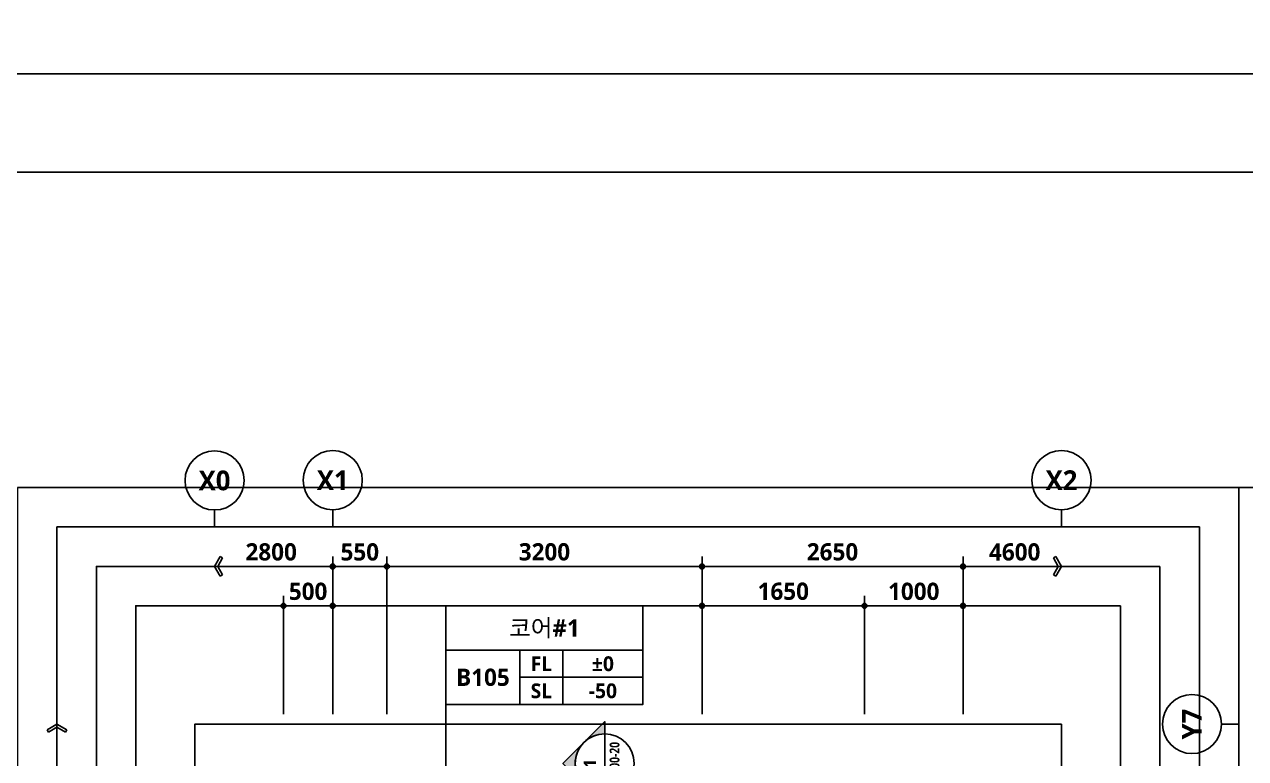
# Model space of a CAD drawing. Header units: millimetres. Extents: x -12482 to 126000, y 0 to 220200.
# Drawn here: x 14369 to 26769, y 22750 to 30200 of the extents above; entities that cross this region are included whole.
import ezdxf
from ezdxf.enums import TextEntityAlignment as Align

# ---------------------------------------------------------------- set-up
doc = ezdxf.new("R2010")
doc.units = ezdxf.units.MM
doc.header["$LTSCALE"] = 60
doc.layers.get('Defpoints').update_dxf_attribs({"color": 153})
for name, color, linetype in [('A-ANNO-GRA1', 7, 'Continuous'), ('A-ANNO-TEXT1', 7, 'Continuous'), ('A-ANNO-TEXT2', 3, 'Continuous'), ('A-ST-AXIS-BUB', 7, 'Continuous'), ('A-ST-AXIS-DIM', 7, 'Continuous'), ('AA-MKXS', 3, 'Continuous')]:
    doc.layers.add(name, color=color, linetype=linetype)
doc.layers.add('Defpoint', color=161, linetype='Continuous', plot=False)
doc.layers.add('G(그리드1)', color=185, linetype='Continuous', plot=False)
doc.styles.add('2020음성 1차', font='NanumGothicBold.ttf')
doc.styles.add('SAMOO', font='romans.shx', dxfattribs={"bigfont": 'whgtxt.shx'})
doc.styles.add('SH_나눔', font='')
doc.styles.add('SH_진천_나눔', font='')
doc.styles.get('SH_나눔').set_extended_font_data('NanumGothic', bold=True)
doc.styles.get('SH_진천_나눔').set_extended_font_data('NanumGothic', bold=True)
doc.dimstyles.new('SHP 50', dxfattribs={"dimscale": 50, "dimtxt": 3.5, "dimasz": 1, "dimexe": 2, "dimexo": 2, "dimgap": 1, "dimtad": 1, "dimdec": 0, "dimzin": 0, "dimdsep": 46, "dimtxsty": 'SH_진천_나눔', "dimblk": 'DIMDOT', "dimcen": 0.09, "dimclrd": 256, "dimclre": 256, "dimclrt": 3, "dimadec": 0, "dimazin": 1, "dimtfac": 1, "dimtdec": 0, "dimtix": 1, "dimtmove": 2, "dimatfit": 0, "dimldrblk": 'DIMDOT', "dimfxl": 1, "dimtolj": 1, "dimtzin": 0, "dimlwd": -1, "dimlwe": -1, "dimarcsym": 0})

# ---------------------------------------------------------------- blocks, each defined once
blk = doc.blocks.new('DIMDOT')
at = {"color": 0}
blk.add_line((-2, 0), (2, 0), dxfattribs=at)
for radius in [0.5, 0.25]:
    blk.add_circle((0, 0), radius, dxfattribs=at)
blk = doc.blocks.new('*D17060')
at = {"layer": 'A-ST-AXIS-DIM'}
for p, q in [((17500, 23200), (17500, 24800)), ((18050, 23200), (18050, 24800)), ((17550, 24700), (18000, 24700))]:
    blk.add_line(p, q, dxfattribs=at)
at = {"layer": 'Defpoints', "color": 0}
for p in [(18050, 24700), (17500, 23100), (18050, 23100)]:
    blk.add_point(p, dxfattribs=at)
at = {"layer": 'A-ST-AXIS-DIM', "linetype": 'ByBlock', "xscale": 50, "yscale": 50, "zscale": 50, "rotation": 180}
blk.add_blockref('DIMDOT', (17500, 24700), dxfattribs=at)
at = {"layer": 'A-ST-AXIS-DIM', "linetype": 'ByBlock', "xscale": 50, "yscale": 50, "zscale": 50}
blk.add_blockref('DIMDOT', (18050, 24700), dxfattribs=at)
at = {"layer": 'A-ST-AXIS-DIM', "color": 3, "insert": (17775, 24846), "char_height": 175, "attachment_point": 5, "style": 'SH_진천_나눔'}
blk.add_mtext('\\A1;550', dxfattribs=at)
blk = doc.blocks.new('A-ST-AXIS-BUB-1')
at = {"layer": 'A-ST-AXIS-BUB'}
blk.add_line((0, 350), (0, 0), dxfattribs=at)
blk.add_circle((0, 950), 600, dxfattribs=at)
blk = doc.blocks.new('arrow1')
at = {"color": 0}
for p, q in [((0, 0), (0.286, 0.501)), ((0, 0), (0.286, -0.501)), ((0.165, 0), (0.41, 0.429)), ((0.165, 0), (0.41, -0.429)), ((0.286, 0.501), (0.41, 0.43)), ((0.286, -0.501), (0.41, -0.43))]:
    blk.add_line(p, q, dxfattribs=at)
blk = doc.blocks.new('*D17061')
at = {"layer": 'A-ST-AXIS-DIM'}
for p, q in [((18050, 23200), (18050, 24800)), ((21250, 23200), (21250, 24800)), ((21200, 24700), (18100, 24700))]:
    blk.add_line(p, q, dxfattribs=at)
at = {"layer": 'Defpoints', "color": 0}
for p in [(18050, 24700), (18050, 23100), (21250, 23100)]:
    blk.add_point(p, dxfattribs=at)
at = {"layer": 'A-ST-AXIS-DIM', "linetype": 'ByBlock', "xscale": 50, "yscale": 50, "zscale": 50, "rotation": 180}
blk.add_blockref('DIMDOT', (18050, 24700), dxfattribs=at)
at = {"layer": 'A-ST-AXIS-DIM', "linetype": 'ByBlock', "xscale": 50, "yscale": 50, "zscale": 50}
blk.add_blockref('DIMDOT', (21250, 24700), dxfattribs=at)
at = {"layer": 'A-ST-AXIS-DIM', "color": 3, "insert": (19650, 24847), "char_height": 175, "attachment_point": 5, "style": 'SH_진천_나눔'}
blk.add_mtext('\\A1;3200', dxfattribs=at)
blk = doc.blocks.new('*D17062')
at = {"layer": 'A-ST-AXIS-DIM'}
for p, q in [((21250, 23200), (21250, 24800)), ((23900, 23200), (23900, 24800)), ((21300, 24700), (23850, 24700))]:
    blk.add_line(p, q, dxfattribs=at)
at = {"layer": 'Defpoints', "color": 0}
for p in [(23900, 24700), (21250, 23100), (23900, 23100)]:
    blk.add_point(p, dxfattribs=at)
at = {"layer": 'A-ST-AXIS-DIM', "linetype": 'ByBlock', "xscale": 50, "yscale": 50, "zscale": 50, "rotation": 180}
blk.add_blockref('DIMDOT', (21250, 24700), dxfattribs=at)
at = {"layer": 'A-ST-AXIS-DIM', "linetype": 'ByBlock', "xscale": 50, "yscale": 50, "zscale": 50}
blk.add_blockref('DIMDOT', (23900, 24700), dxfattribs=at)
at = {"layer": 'A-ST-AXIS-DIM', "color": 3, "insert": (22575, 24847), "char_height": 175, "attachment_point": 5, "style": 'SH_진천_나눔'}
blk.add_mtext('\\A1;2650', dxfattribs=at)
blk = doc.blocks.new('*D17479')
at = {"layer": 'A-ST-AXIS-DIM'}
for p, q in [((21250, 23200), (21250, 24400)), ((22900, 23200), (22900, 24400)), ((21300, 24300), (22850, 24300))]:
    blk.add_line(p, q, dxfattribs=at)
at = {"layer": 'Defpoints', "color": 0}
for p in [(22900, 24300), (21250, 23100), (22900, 23100)]:
    blk.add_point(p, dxfattribs=at)
at = {"layer": 'A-ST-AXIS-DIM', "linetype": 'ByBlock', "xscale": 50, "yscale": 50, "zscale": 50, "rotation": 180}
blk.add_blockref('DIMDOT', (21250, 24300), dxfattribs=at)
at = {"layer": 'A-ST-AXIS-DIM', "linetype": 'ByBlock', "xscale": 50, "yscale": 50, "zscale": 50}
blk.add_blockref('DIMDOT', (22900, 24300), dxfattribs=at)
at = {"layer": 'A-ST-AXIS-DIM', "color": 3, "insert": (22075, 24447), "char_height": 175, "attachment_point": 5, "style": 'SH_진천_나눔'}
blk.add_mtext('\\A1;1650', dxfattribs=at)
blk = doc.blocks.new('*D17480')
at = {"layer": 'A-ST-AXIS-DIM'}
for p, q in [((22900, 23200), (22900, 24400)), ((23900, 23200), (23900, 24400)), ((23850, 24300), (22950, 24300))]:
    blk.add_line(p, q, dxfattribs=at)
at = {"layer": 'Defpoints', "color": 0}
for p in [(22900, 24300), (22900, 23100), (23900, 23100)]:
    blk.add_point(p, dxfattribs=at)
at = {"layer": 'A-ST-AXIS-DIM', "linetype": 'ByBlock', "xscale": 50, "yscale": 50, "zscale": 50, "rotation": 180}
blk.add_blockref('DIMDOT', (22900, 24300), dxfattribs=at)
at = {"layer": 'A-ST-AXIS-DIM', "linetype": 'ByBlock', "xscale": 50, "yscale": 50, "zscale": 50}
blk.add_blockref('DIMDOT', (23900, 24300), dxfattribs=at)
at = {"layer": 'A-ST-AXIS-DIM', "color": 3, "insert": (23400, 24446), "char_height": 175, "attachment_point": 5, "style": 'SH_진천_나눔'}
blk.add_mtext('\\A1;1000', dxfattribs=at)
blk = doc.blocks.new('G$C9D92D8A7')
at = {"layer": 'A-ANNO-GRA1'}
for p, q in [((0, 11), (40, 11)), ((15, 11), (15, 0)), ((23.75, 11), (23.75, 0)), ((15, 5.5), (40, 5.5))]:
    blk.add_line(p, q, dxfattribs=at)
blk.add_lwpolyline([(0, 20), (0, 0), (40, 0), (40, 20)], close=True, dxfattribs=at)
at = {"style": '2020음성 1차'}
for tag, height, p in [('실명', 3.5, (20, 15.5)), ('마감레벨', 3, (31.875, 8.25)), ('실번호', 3.5, (7.5, 5.5)), ('구조레벨', 3, (31.875, 2.75))]:
    blk.add_attdef(tag, text='', height=height, dxfattribs=at).set_placement(p, align=Align.MIDDLE_CENTER)
at = {"layer": 'A-ANNO-TEXT1', "style": 'SH_나눔'}
for s, p in [('FL', (19.375, 8.25)), ('SL', (19.375, 2.75))]:
    blk.add_text(s, height=3, dxfattribs=at).set_placement(p, align=Align.MIDDLE)
blk = doc.blocks.new('*D17708')
at = {"layer": 'A-ST-AXIS-DIM'}
for p, q in [((17000, 23200), (17000, 24400)), ((17500, 23200), (17500, 24400)), ((16950, 24300), (16900, 24300)), ((17000, 24300), (17500, 24300)), ((17550, 24300), (17600, 24300))]:
    blk.add_line(p, q, dxfattribs=at)
at = {"layer": 'Defpoints', "color": 0}
for p in [(17500, 24300), (17000, 23100), (17500, 23100)]:
    blk.add_point(p, dxfattribs=at)
at = {"layer": 'A-ST-AXIS-DIM', "linetype": 'ByBlock', "xscale": 50, "yscale": 50, "zscale": 50}
blk.add_blockref('DIMDOT', (17000, 24300), dxfattribs=at)
at = {"layer": 'A-ST-AXIS-DIM', "linetype": 'ByBlock', "xscale": 50, "yscale": 50, "zscale": 50, "rotation": 180}
blk.add_blockref('DIMDOT', (17500, 24300), dxfattribs=at)
at = {"layer": 'A-ST-AXIS-DIM', "color": 3, "insert": (17250, 24446), "char_height": 175, "attachment_point": 5, "style": 'SH_진천_나눔'}
blk.add_mtext('\\A1;500', dxfattribs=at)
blk = doc.blocks.new('*U15083')
at = {"layer": 'AA-MKXS'}
blk.add_hatch(color=3, dxfattribs=at).paths.add_polyline_path([(0, 8.49), (-4.24, 4.24, -0.414214), (4.24, 4.24)])
h = blk.add_hatch(color=3, dxfattribs=at)
h.paths.add_polyline_path([(-8.49, 0), (-6, 0, -0.198912), (-4.24, 4.24)])
h.paths.add_polyline_path([(6, 0), (8.49, 0), (4.24, 4.24, -0.198912)])
at = {"layer": 'AA-MKXS', "color": 3, "linetype": 'Continuous', "ltscale": 5}
blk.add_line((-6, 0), (6, 0), dxfattribs=at)
at = {"layer": 'AA-MKXS', "color": 3}
for points in [[(4.24, 4.24, 0.414214), (-4.24, 4.24), (0, 8.49)], [(-4.24, 4.24, 0.198912), (-6, 0), (-8.49, 0)], [(8.49, 0), (6, 0, 0.198912), (4.24, 4.24)]]:
    blk.add_lwpolyline(points, format="xyb", close=True, dxfattribs=at)
at = {"layer": 'AA-MKXS', "color": 3, "linetype": 'Continuous', "ltscale": 5}
blk.add_circle((0, 0), 6, dxfattribs=at)
at = {"layer": 'AA-MKXS', "style": 'SAMOO', "width": 0.85}
blk.add_attdef('ViewNUM', text='', height=2.5, dxfattribs=at).set_placement((0, 1), align=Align.BOTTOM_CENTER)
blk.add_attdef('SheetNUM', text='', height=2.5, dxfattribs=at).set_placement((0, -1), align=Align.TOP_CENTER)

msp = doc.modelspace()

# ---------------------------------------------------------------- linework, layer by layer
msp.add_lwpolyline([(18650, 19750), (18650, 23300)])
at = {"layer": 'A-ST-AXIS-DIM'}
for p, q in [((17500, 23200), (17500, 24800)), ((23900, 23200), (23900, 24800)), ((17450, 24700), (16300, 24700)), ((24900, 24700), (23950, 24700)), ((14700, 21150), (14700, 23100))]:
    msp.add_line(p, q, dxfattribs=at)
at = {"layer": 'Defpoint'}
for points in [[(0, 59400), (42000, 59400), (42000, 29700), (0, 29700)], [(0, 29700), (42000, 29700), (42000, 0), (0, 0)], [(1000, 1000), (36500, 1000), (36500, 28700), (1000, 28700)]]:
    msp.add_lwpolyline(points, close=True, dxfattribs=at)
at = {"layer": 'Defpoints'}
for points in [[(42000, 0), (42000, 29700), (0, 29700), (0, 0)], [(36500, 1000), (36500, 28700), (1000, 28700), (1000, 1000)]]:
    msp.add_lwpolyline(points, close=True, dxfattribs=at)
at = {"layer": 'G(그리드1)'}
for points in [[(26700, 25500), (14300, 25500), (14300, 4200), (26700, 4200)], [(37800, 25500), (26700, 25500), (26700, 4200), (37800, 4200)], [(26300, 25100), (14700, 25100), (14700, 5400), (26300, 5400)], [(25900, 24700), (15100, 24700), (15100, 5800), (25900, 5800)], [(25500, 24300), (15500, 24300), (15500, 6200), (25500, 6200)], [(24900, 23100), (16100, 23100), (16100, 7000), (24900, 7000)]]:
    msp.add_lwpolyline(points, close=True, dxfattribs=at)

# ---------------------------------------------------------------- block references
ref = msp.add_blockref('*U15083', (20261.5, 22700), dxfattribs=dict(xscale=-50, yscale=50, zscale=50, rotation=89.9999999999997))
ref.add_attrib('SheetNUM', 'A-500-20', dxfattribs={"layer": 'AA-MKXS', "height": 100, "rotation": 90, "style": '2020음성 1차', "width": 0.8}).set_placement((20311.5, 22700), align=Align.TOP_CENTER)
ref.add_attrib('ViewNUM', '1', dxfattribs={"layer": 'AA-MKXS', "height": 125, "rotation": 90, "style": '2020음성 1차'}).set_placement((20211.5, 22700), align=Align.BOTTOM_CENTER)
at = {"layer": 'A-ANNO-TEXT1'}
ref = msp.add_blockref('G$C9D92D8A7', (18650, 23300), dxfattribs=dict(at, xscale=50, yscale=50, zscale=50))
ref.add_attrib('실명', '코어#1', dxfattribs={"layer": 'A-ANNO-TEXT2', "height": 175, "style": '2020음성 1차'}).set_placement((19650, 24075, 206000), align=Align.MIDDLE_CENTER)
ref.add_attrib('실번호', 'B105', dxfattribs={"layer": 'A-ANNO-TEXT2', "height": 175, "style": '2020음성 1차'}).set_placement((19025, 23575, 206000), align=Align.MIDDLE_CENTER)
ref.add_attrib('마감레벨', '%%p0', dxfattribs={"height": 150, "style": '2020음성 1차'}).set_placement((20243.8, 23712.5, 206000), align=Align.MIDDLE_CENTER)
ref.add_attrib('구조레벨', '-50', dxfattribs={"height": 150, "style": '2020음성 1차'}).set_placement((20243.8, 23437.5, 206000), align=Align.MIDDLE_CENTER)
at = {"layer": 'A-ST-AXIS-BUB', "xscale": 0.5, "yscale": 0.5, "zscale": 0.5}
for p in [(16300, 25097.5), (17500, 25100), (24900, 25100)]:
    msp.add_blockref('A-ST-AXIS-BUB-1', p, dxfattribs=at)
at = {"layer": 'A-ST-AXIS-BUB', "xscale": 0.5, "yscale": 0.5, "zscale": 0.5, "rotation": 90}
msp.add_blockref('A-ST-AXIS-BUB-1', (26700, 23100), dxfattribs=at)
at = {"layer": 'A-ST-AXIS-DIM'}
for name, p, xscale, yscale, zscale, rotation in [('arrow1', (16300, 24700), -200, 200, 200, 179.9999999999859), ('arrow1', (24900, 24700), 200, 200, 200, 180.0000000000135), ('DIMDOT', (23900, 24700), 50, 50, 50, 180), ('arrow1', (14700, 23100), 200, 200, 200, 270.0000000000144)]:
    msp.add_blockref(name, p, dxfattribs=dict(at, xscale=xscale, yscale=yscale, zscale=zscale, rotation=rotation))
at = {"layer": 'A-ST-AXIS-DIM', "xscale": 50, "yscale": 50, "zscale": 50}
msp.add_blockref('DIMDOT', (17500, 24700), dxfattribs=at)

# ---------------------------------------------------------------- texts
at = {"layer": 'A-ANNO-TEXT1', "style": 'SH_진천_나눔'}
for s, p in [('X0', (16300, 25572.5)), ('X1', (17500, 25575)), ('X2', (24900, 25575))]:
    msp.add_text(s, height=200, dxfattribs=at).set_placement(p, align=Align.MIDDLE_CENTER)
msp.add_text('Y7', height=200, rotation=90, dxfattribs=at).set_placement((26225, 23100), align=Align.MIDDLE_CENTER)
at = {"layer": 'A-ST-AXIS-DIM', "color": 3, "char_height": 175, "attachment_point": 5, "style": 'SH_진천_나눔'}
for s, insert in [('\\A1;2800', (16875, 24846.6)), ('\\A1;4600', (24425, 24846))]:
    msp.add_mtext(s, dxfattribs=dict(at, insert=insert))

# ---------------------------------------------------------------- dimensions: what is measured, and where the dimension line sits
at = {"layer": 'A-ST-AXIS-DIM'}
dim = msp.add_linear_dim(base=(18050, 24700), p1=(17500, 23100), p2=(18050, 23100), dimstyle='SHP 50', dxfattribs=at)
dim.commit()
dim.dimension.update_dxf_attribs({"geometry": '*D17060', "text_midpoint": (17775, 24846.2)})
for base, p1, p2, angle, picture, middle in [((18050, 24700), (21250, 23100), (18050, 23100), 180, '*D17061', (19650, 24846.6)), ((23900, 24700), (21250, 23100), (23900, 23100), 0, '*D17062', (22575, 24846.6)), ((17500, 24300), (17000, 23100), (17500, 23100), 0, '*D17708', (17250, 24446.2)), ((22900, 24300), (21250, 23100), (22900, 23100), 0, '*D17479', (22075, 24446.6)), ((22900, 24300), (23900, 23100), (22900, 23100), 180, '*D17480', (23400, 24446))]:
    dim = msp.add_linear_dim(base=base, p1=p1, p2=p2, angle=angle, dimstyle='SHP 50', dxfattribs=at)
    dim.commit()
    dim.dimension.update_dxf_attribs({"geometry": picture, "text_midpoint": middle})

doc.saveas('drawing.dxf')
